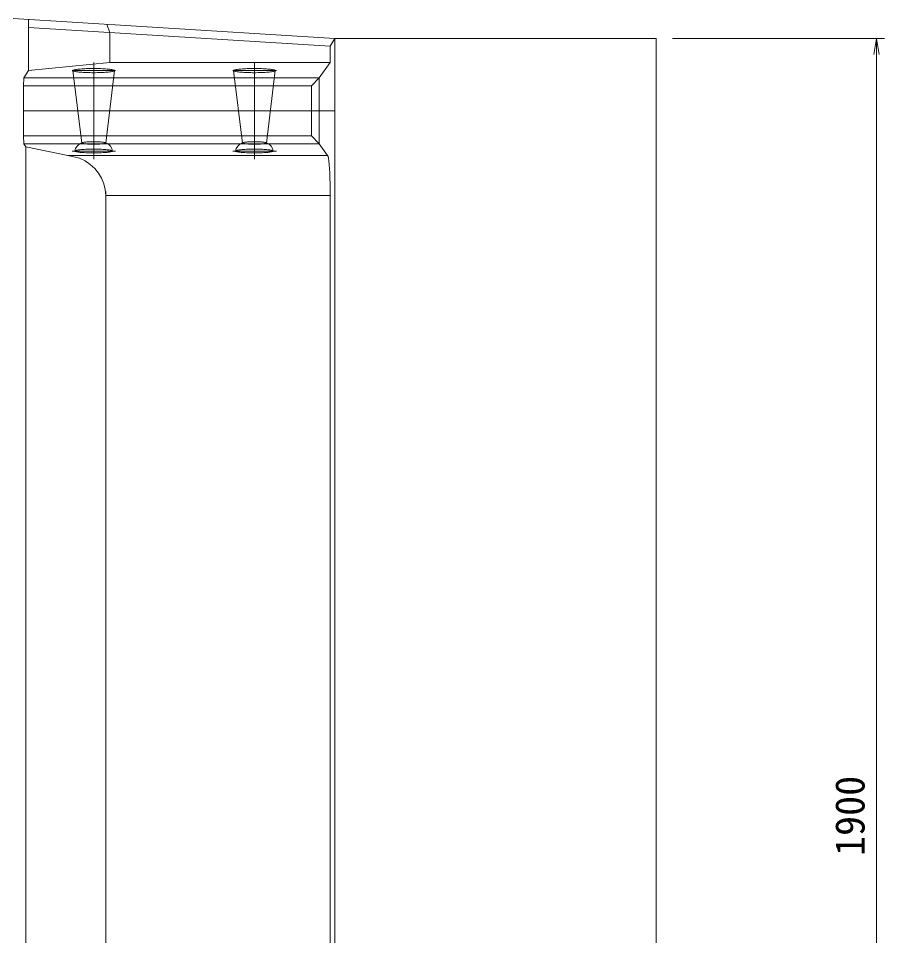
# Model space of a CAD drawing. Units: millimetres on the paper. Extents: x 0 to 841, y 0 to 594.
# Drawn here: x 141 to 194.9, y 324.3 to 381.3 of the extents above; entities that cross this region are included whole.
import ezdxf
from ezdxf.enums import TextEntityAlignment as Align

# ---------------------------------------------------------------- set-up
doc = ezdxf.new("R2010")
doc.units = ezdxf.units.MM
for name, color, linetype, lineweight in [('D-STR-DIM（寸法）', 7, 'Continuous', 18), ('D-STR-STR1（構造物）', 7, 'Continuous', 18), ('D-STR（構造物外形線）', 1, 'Continuous', 18)]:
    doc.layers.add(name, color=color, linetype=linetype, lineweight=lineweight)
doc.styles.add('ＭＳ ゴシック', font='')
doc.styles.get('ＭＳ ゴシック').set_extended_font_data('MS Gothic')

msp = doc.modelspace()

# ---------------------------------------------------------------- linework, layer by layer
at = {"layer": 'D-STR-DIM（寸法）'}
for p, q in [((181.677, 380.089), (194.886, 380.089)), ((194.22, 379.089), (194.386, 380.089)), ((194.386, 380.089), (194.553, 379.089)), ((194.386, 380.089), (194.386, 379.089)), ((194.386, 379.089), (194.386, 286.089))]:
    msp.add_line(p, q, dxfattribs=at)
at = {"layer": 'D-STR-STR1（構造物）'}
for p, q in [((146.677, 378.589), (141.614, 378.089)), ((145.677, 372.589), (145.677, 378.589)), ((146.677, 378.589), (160.391, 378.589)), ((155.677, 372.589), (155.677, 378.589)), ((159.709, 377.633), (160.391, 378.589)), ((141.33, 377.633), (141.614, 378.089)), ((144.343, 378.089), (147.041, 378.089)), ((144.377, 378.089), (144.382, 378.1)), ((144.377, 378.089), (144.93, 373.582)), ((144.382, 378.077), (144.377, 378.089)), ((144.382, 378.1), (144.397, 378.111)), ((144.397, 378.066), (144.382, 378.077)), ((144.397, 378.111), (144.421, 378.122)), ((144.421, 378.055), (144.397, 378.066)), ((144.421, 378.122), (144.455, 378.133)), ((144.455, 378.044), (144.421, 378.055)), ((144.455, 378.133), (144.499, 378.143)), ((144.499, 378.034), (144.455, 378.044)), ((144.499, 378.143), (144.551, 378.153)), ((144.551, 378.024), (144.499, 378.034)), ((144.551, 378.153), (144.612, 378.163)), ((144.612, 378.014), (144.551, 378.024)), ((144.612, 378.163), (144.681, 378.172)), ((144.681, 378.005), (144.612, 378.014)), ((144.681, 378.172), (144.758, 378.18)), ((144.758, 377.997), (144.681, 378.005)), ((144.758, 378.18), (144.841, 378.188)), ((144.841, 377.989), (144.758, 377.997)), ((144.841, 378.188), (144.931, 378.195)), ((144.931, 377.983), (144.841, 377.989)), ((144.931, 378.195), (145.027, 378.201)), ((145.027, 377.977), (144.931, 377.983)), ((145.027, 378.201), (145.127, 378.206)), ((145.127, 377.971), (145.027, 377.977)), ((145.127, 378.206), (145.232, 378.21)), ((145.232, 377.967), (145.127, 377.971)), ((145.232, 378.21), (145.34, 378.214)), ((145.34, 377.964), (145.232, 377.967)), ((145.34, 378.214), (145.451, 378.216)), ((145.451, 377.961), (145.34, 377.964)), ((145.451, 378.216), (145.564, 378.217)), ((145.564, 377.96), (145.451, 377.961)), ((145.564, 378.217), (145.677, 378.218)), ((145.677, 377.959), (145.564, 377.96)), ((145.677, 378.218), (145.79, 378.217)), ((145.79, 377.96), (145.677, 377.959)), ((145.79, 378.217), (145.903, 378.216)), ((145.903, 377.961), (145.79, 377.96)), ((145.903, 378.216), (146.013, 378.214)), ((146.013, 377.964), (145.903, 377.961)), ((146.013, 378.214), (146.121, 378.21)), ((146.121, 377.967), (146.013, 377.964)), ((146.121, 378.21), (146.226, 378.206)), ((146.226, 377.971), (146.121, 377.967)), ((146.226, 378.206), (146.327, 378.201)), ((146.327, 377.977), (146.226, 377.971)), ((146.327, 378.201), (146.422, 378.195)), ((146.422, 377.983), (146.327, 377.977)), ((146.422, 378.195), (146.512, 378.188)), ((146.512, 377.989), (146.422, 377.983)), ((146.977, 378.089), (146.424, 373.582)), ((146.512, 378.188), (146.596, 378.18)), ((146.596, 377.997), (146.512, 377.989)), ((146.596, 378.18), (146.673, 378.172)), ((146.673, 378.005), (146.596, 377.997)), ((146.673, 378.172), (146.742, 378.163)), ((146.742, 378.014), (146.673, 378.005)), ((146.742, 378.163), (146.803, 378.153)), ((146.803, 378.024), (146.742, 378.014)), ((146.803, 378.153), (146.855, 378.143)), ((146.855, 378.034), (146.803, 378.024)), ((146.855, 378.143), (146.898, 378.133)), ((146.898, 378.044), (146.855, 378.034)), ((146.898, 378.133), (146.933, 378.122)), ((146.933, 378.055), (146.898, 378.044)), ((146.933, 378.122), (146.957, 378.111)), ((146.957, 378.066), (146.933, 378.055)), ((146.957, 378.111), (146.972, 378.1)), ((146.972, 378.077), (146.957, 378.066)), ((146.972, 378.1), (146.977, 378.089)), ((146.977, 378.089), (146.972, 378.077)), ((154.343, 378.089), (157.041, 378.089)), ((154.377, 378.089), (154.382, 378.1)), ((154.377, 378.089), (154.93, 373.582)), ((154.382, 378.077), (154.377, 378.089)), ((154.382, 378.1), (154.397, 378.111)), ((154.397, 378.066), (154.382, 378.077)), ((154.397, 378.111), (154.421, 378.122)), ((154.421, 378.055), (154.397, 378.066)), ((154.421, 378.122), (154.455, 378.133)), ((154.455, 378.044), (154.421, 378.055)), ((154.455, 378.133), (154.499, 378.143)), ((154.499, 378.034), (154.455, 378.044)), ((154.499, 378.143), (154.551, 378.153)), ((154.551, 378.024), (154.499, 378.034)), ((154.551, 378.153), (154.612, 378.163)), ((154.612, 378.014), (154.551, 378.024)), ((154.612, 378.163), (154.681, 378.172)), ((154.681, 378.005), (154.612, 378.014)), ((154.681, 378.172), (154.758, 378.18)), ((154.758, 377.997), (154.681, 378.005)), ((154.758, 378.18), (154.841, 378.188)), ((154.841, 377.989), (154.758, 377.997)), ((154.841, 378.188), (154.931, 378.195)), ((154.931, 377.983), (154.841, 377.989)), ((154.931, 378.195), (155.027, 378.201)), ((155.027, 377.977), (154.931, 377.983)), ((155.027, 378.201), (155.127, 378.206)), ((155.127, 377.971), (155.027, 377.977)), ((155.127, 378.206), (155.232, 378.21)), ((155.232, 377.967), (155.127, 377.971)), ((155.232, 378.21), (155.34, 378.214)), ((155.34, 377.964), (155.232, 377.967)), ((155.34, 378.214), (155.451, 378.216)), ((155.451, 377.961), (155.34, 377.964)), ((155.451, 378.216), (155.564, 378.217)), ((155.564, 377.96), (155.451, 377.961)), ((155.564, 378.217), (155.677, 378.218)), ((155.677, 377.959), (155.564, 377.96)), ((155.677, 378.218), (155.79, 378.217)), ((155.79, 377.96), (155.677, 377.959)), ((155.79, 378.217), (155.903, 378.216)), ((155.903, 377.961), (155.79, 377.96)), ((155.903, 378.216), (156.013, 378.214)), ((156.013, 377.964), (155.903, 377.961)), ((156.013, 378.214), (156.121, 378.21)), ((156.121, 377.967), (156.013, 377.964)), ((156.121, 378.21), (156.226, 378.206)), ((156.226, 377.971), (156.121, 377.967)), ((156.226, 378.206), (156.327, 378.201)), ((156.327, 377.977), (156.226, 377.971)), ((156.327, 378.201), (156.422, 378.195)), ((156.422, 377.983), (156.327, 377.977)), ((156.422, 378.195), (156.512, 378.188)), ((156.512, 377.989), (156.422, 377.983)), ((156.977, 378.089), (156.424, 373.582)), ((156.512, 378.188), (156.596, 378.18)), ((156.596, 377.997), (156.512, 377.989)), ((156.596, 378.18), (156.673, 378.172)), ((156.673, 378.005), (156.596, 377.997)), ((156.673, 378.172), (156.742, 378.163)), ((156.742, 378.014), (156.673, 378.005)), ((156.742, 378.163), (156.803, 378.153)), ((156.803, 378.024), (156.742, 378.014)), ((156.803, 378.153), (156.855, 378.143)), ((156.855, 378.034), (156.803, 378.024)), ((156.855, 378.143), (156.898, 378.133)), ((156.898, 378.044), (156.855, 378.034)), ((156.898, 378.133), (156.933, 378.122)), ((156.933, 378.055), (156.898, 378.044)), ((156.933, 378.122), (156.957, 378.111)), ((156.957, 378.066), (156.933, 378.055)), ((156.957, 378.111), (156.972, 378.1)), ((156.972, 378.077), (156.957, 378.066)), ((156.972, 378.1), (156.977, 378.089)), ((156.977, 378.089), (156.972, 378.077)), ((141.302, 377.139), (141.33, 377.633)), ((141.302, 377.139), (159.227, 377.139)), ((141.302, 377.139), (141.302, 374.039)), ((141.33, 377.633), (159.709, 377.633)), ((159.709, 377.633), (159.227, 377.139)), ((159.227, 377.139), (159.227, 374.039)), ((159.709, 377.633), (159.709, 373.544)), ((141.302, 375.589), (160.677, 375.589)), ((141.302, 374.039), (159.227, 374.039)), ((141.302, 374.039), (141.33, 373.544)), ((159.227, 374.039), (159.709, 373.544)), ((141.33, 373.544), (159.709, 373.544)), ((141.33, 373.544), (141.458, 373.338)), ((144.063, 372.813), (141.458, 373.338)), ((144.502, 373.089), (144.506, 373.099)), ((144.506, 373.099), (144.52, 373.109)), ((144.52, 373.109), (144.542, 373.119)), ((144.542, 373.119), (144.573, 373.129)), ((144.573, 373.129), (144.612, 373.138)), ((144.612, 373.138), (144.659, 373.147)), ((144.659, 373.147), (144.714, 373.156)), ((144.714, 373.156), (144.777, 373.164)), ((144.777, 373.164), (144.846, 373.171)), ((144.846, 373.171), (144.922, 373.178)), ((144.922, 373.178), (145.003, 373.184)), ((144.927, 373.589), (144.93, 373.595)), ((144.93, 373.582), (144.927, 373.589)), ((144.93, 373.595), (144.938, 373.602)), ((144.938, 373.576), (144.93, 373.582)), ((144.938, 373.602), (144.952, 373.608)), ((144.952, 373.569), (144.938, 373.576)), ((144.952, 373.608), (144.972, 373.614)), ((144.972, 373.563), (144.952, 373.569)), ((144.972, 373.614), (144.997, 373.62)), ((144.997, 373.557), (144.972, 373.563)), ((144.997, 373.62), (145.027, 373.626)), ((145.027, 373.551), (144.997, 373.557)), ((145.003, 373.184), (145.089, 373.19)), ((145.027, 373.626), (145.062, 373.631)), ((145.062, 373.546), (145.027, 373.551)), ((145.062, 373.631), (145.102, 373.637)), ((145.102, 373.541), (145.062, 373.546)), ((145.089, 373.19), (145.18, 373.195)), ((145.102, 373.637), (145.147, 373.641)), ((145.147, 373.536), (145.102, 373.541)), ((145.147, 373.641), (145.195, 373.646)), ((145.195, 373.531), (145.147, 373.536)), ((145.18, 373.195), (145.275, 373.198)), ((145.195, 373.646), (145.247, 373.65)), ((145.247, 373.527), (145.195, 373.531)), ((145.247, 373.65), (145.302, 373.653)), ((145.302, 373.524), (145.247, 373.527)), ((145.275, 373.198), (145.373, 373.201)), ((145.302, 373.653), (145.36, 373.656)), ((145.36, 373.521), (145.302, 373.524)), ((145.36, 373.656), (145.42, 373.659)), ((145.42, 373.518), (145.36, 373.521)), ((145.373, 373.201), (145.473, 373.204)), ((145.42, 373.659), (145.483, 373.661)), ((145.483, 373.516), (145.42, 373.518)), ((145.473, 373.204), (145.574, 373.205)), ((145.483, 373.661), (145.547, 373.662)), ((145.547, 373.515), (145.483, 373.516)), ((145.547, 373.662), (145.611, 373.663)), ((145.611, 373.514), (145.547, 373.515)), ((145.574, 373.205), (145.677, 373.205)), ((145.611, 373.663), (145.677, 373.663)), ((145.677, 373.514), (145.611, 373.514)), ((145.677, 373.663), (145.742, 373.663)), ((145.742, 373.514), (145.677, 373.514)), ((145.677, 373.205), (145.779, 373.205)), ((145.742, 373.663), (145.807, 373.662)), ((145.807, 373.515), (145.742, 373.514)), ((145.779, 373.205), (145.881, 373.204)), ((145.807, 373.662), (145.871, 373.661)), ((145.871, 373.516), (145.807, 373.515)), ((145.871, 373.661), (145.933, 373.659)), ((145.933, 373.518), (145.871, 373.516)), ((145.881, 373.204), (145.981, 373.201)), ((145.933, 373.659), (145.994, 373.656)), ((145.994, 373.521), (145.933, 373.518)), ((145.981, 373.201), (146.079, 373.198)), ((145.994, 373.656), (146.052, 373.653)), ((146.052, 373.524), (145.994, 373.521)), ((146.052, 373.653), (146.107, 373.65)), ((146.107, 373.527), (146.052, 373.524)), ((146.079, 373.198), (146.173, 373.195)), ((146.107, 373.65), (146.159, 373.646)), ((146.159, 373.531), (146.107, 373.527)), ((146.159, 373.646), (146.207, 373.641)), ((146.207, 373.536), (146.159, 373.531)), ((146.173, 373.195), (146.264, 373.19)), ((146.207, 373.641), (146.251, 373.637)), ((146.251, 373.541), (146.207, 373.536)), ((146.251, 373.637), (146.291, 373.631)), ((146.291, 373.546), (146.251, 373.541)), ((146.264, 373.19), (146.351, 373.184)), ((146.291, 373.631), (146.326, 373.626)), ((146.326, 373.551), (146.291, 373.546)), ((146.326, 373.626), (146.357, 373.62)), ((146.357, 373.557), (146.326, 373.551)), ((146.351, 373.184), (146.432, 373.178)), ((146.357, 373.62), (146.382, 373.614)), ((146.382, 373.563), (146.357, 373.557)), ((146.382, 373.614), (146.401, 373.608)), ((146.401, 373.569), (146.382, 373.563)), ((146.401, 373.608), (146.415, 373.602)), ((146.415, 373.576), (146.401, 373.569)), ((146.415, 373.602), (146.424, 373.595)), ((146.424, 373.582), (146.415, 373.576)), ((146.424, 373.595), (146.427, 373.589)), ((146.427, 373.589), (146.424, 373.582)), ((146.432, 373.178), (146.508, 373.171)), ((146.508, 373.171), (146.577, 373.164)), ((146.577, 373.164), (146.639, 373.156)), ((146.639, 373.156), (146.694, 373.147)), ((146.694, 373.147), (146.742, 373.138)), ((146.742, 373.138), (146.781, 373.129)), ((146.781, 373.129), (146.812, 373.119)), ((146.812, 373.119), (146.834, 373.109)), ((146.834, 373.109), (146.847, 373.099)), ((146.847, 373.099), (146.852, 373.089)), ((154.502, 373.089), (154.506, 373.099)), ((154.506, 373.099), (154.52, 373.109)), ((154.52, 373.109), (154.542, 373.119)), ((154.542, 373.119), (154.573, 373.129)), ((154.573, 373.129), (154.612, 373.138)), ((154.612, 373.138), (154.659, 373.147)), ((154.659, 373.147), (154.714, 373.156)), ((154.714, 373.156), (154.777, 373.164)), ((154.777, 373.164), (154.846, 373.171)), ((154.846, 373.171), (154.922, 373.178)), ((154.922, 373.178), (155.003, 373.184)), ((154.927, 373.589), (154.93, 373.595)), ((154.93, 373.582), (154.927, 373.589)), ((154.93, 373.595), (154.938, 373.602)), ((154.938, 373.576), (154.93, 373.582)), ((154.938, 373.602), (154.952, 373.608)), ((154.952, 373.569), (154.938, 373.576)), ((154.952, 373.608), (154.972, 373.614)), ((154.972, 373.563), (154.952, 373.569)), ((154.972, 373.614), (154.997, 373.62)), ((154.997, 373.557), (154.972, 373.563)), ((154.997, 373.62), (155.027, 373.626)), ((155.027, 373.551), (154.997, 373.557)), ((155.003, 373.184), (155.089, 373.19)), ((155.027, 373.626), (155.062, 373.631)), ((155.062, 373.546), (155.027, 373.551)), ((155.062, 373.631), (155.102, 373.637)), ((155.102, 373.541), (155.062, 373.546)), ((155.089, 373.19), (155.18, 373.195)), ((155.102, 373.637), (155.147, 373.641)), ((155.147, 373.536), (155.102, 373.541)), ((155.147, 373.641), (155.195, 373.646)), ((155.195, 373.531), (155.147, 373.536)), ((155.18, 373.195), (155.275, 373.198)), ((155.195, 373.646), (155.247, 373.65)), ((155.247, 373.527), (155.195, 373.531)), ((155.247, 373.65), (155.302, 373.653)), ((155.302, 373.524), (155.247, 373.527)), ((155.275, 373.198), (155.373, 373.201)), ((155.302, 373.653), (155.36, 373.656)), ((155.36, 373.521), (155.302, 373.524)), ((155.36, 373.656), (155.42, 373.659)), ((155.42, 373.518), (155.36, 373.521)), ((155.373, 373.201), (155.473, 373.204)), ((155.42, 373.659), (155.483, 373.661)), ((155.483, 373.516), (155.42, 373.518)), ((155.473, 373.204), (155.574, 373.205)), ((155.483, 373.661), (155.547, 373.662)), ((155.547, 373.515), (155.483, 373.516)), ((155.547, 373.662), (155.611, 373.663)), ((155.611, 373.514), (155.547, 373.515)), ((155.574, 373.205), (155.677, 373.205)), ((155.611, 373.663), (155.677, 373.663)), ((155.677, 373.514), (155.611, 373.514)), ((155.677, 373.663), (155.742, 373.663)), ((155.742, 373.514), (155.677, 373.514)), ((155.677, 373.205), (155.779, 373.205)), ((155.742, 373.663), (155.807, 373.662)), ((155.807, 373.515), (155.742, 373.514)), ((155.779, 373.205), (155.881, 373.204)), ((155.807, 373.662), (155.871, 373.661)), ((155.871, 373.516), (155.807, 373.515)), ((155.871, 373.661), (155.933, 373.659)), ((155.933, 373.518), (155.871, 373.516)), ((155.881, 373.204), (155.981, 373.201)), ((155.933, 373.659), (155.994, 373.656)), ((155.994, 373.521), (155.933, 373.518)), ((155.981, 373.201), (156.079, 373.198)), ((155.994, 373.656), (156.052, 373.653)), ((156.052, 373.524), (155.994, 373.521)), ((156.052, 373.653), (156.107, 373.65)), ((156.107, 373.527), (156.052, 373.524)), ((156.079, 373.198), (156.173, 373.195)), ((156.107, 373.65), (156.159, 373.646)), ((156.159, 373.531), (156.107, 373.527)), ((156.159, 373.646), (156.207, 373.641)), ((156.207, 373.536), (156.159, 373.531)), ((156.173, 373.195), (156.264, 373.19)), ((156.207, 373.641), (156.251, 373.637)), ((156.251, 373.541), (156.207, 373.536)), ((156.251, 373.637), (156.291, 373.631)), ((156.291, 373.546), (156.251, 373.541)), ((156.264, 373.19), (156.351, 373.184)), ((156.291, 373.631), (156.326, 373.626)), ((156.326, 373.551), (156.291, 373.546)), ((156.326, 373.626), (156.357, 373.62)), ((156.357, 373.557), (156.326, 373.551)), ((156.351, 373.184), (156.432, 373.178)), ((156.357, 373.62), (156.382, 373.614)), ((156.382, 373.563), (156.357, 373.557)), ((156.382, 373.614), (156.401, 373.608)), ((156.401, 373.569), (156.382, 373.563)), ((156.401, 373.608), (156.415, 373.602)), ((156.415, 373.576), (156.401, 373.569)), ((156.415, 373.602), (156.424, 373.595)), ((156.424, 373.582), (156.415, 373.576)), ((156.424, 373.595), (156.427, 373.589)), ((156.427, 373.589), (156.424, 373.582)), ((156.432, 373.178), (156.508, 373.171)), ((156.508, 373.171), (156.577, 373.164)), ((156.577, 373.164), (156.639, 373.156)), ((156.639, 373.156), (156.694, 373.147)), ((156.694, 373.147), (156.742, 373.138)), ((156.742, 373.138), (156.781, 373.129)), ((156.781, 373.129), (156.812, 373.119)), ((156.812, 373.119), (156.834, 373.109)), ((156.834, 373.109), (156.847, 373.099)), ((156.847, 373.099), (156.852, 373.089)), ((160.23, 372.813), (159.709, 373.544)), ((144.063, 372.813), (160.23, 372.813)), ((144.063, 372.813), (144.79, 372.634)), ((144.343, 373.089), (147.041, 373.089)), ((144.506, 373.078), (144.502, 373.089)), ((144.52, 373.068), (144.506, 373.078)), ((144.542, 373.058), (144.52, 373.068)), ((144.573, 373.049), (144.542, 373.058)), ((144.612, 373.039), (144.573, 373.049)), ((144.659, 373.03), (144.612, 373.039)), ((144.714, 373.021), (144.659, 373.03)), ((144.777, 373.013), (144.714, 373.021)), ((144.846, 373.006), (144.777, 373.013)), ((144.79, 372.634), (145.139, 372.468)), ((144.922, 372.999), (144.846, 373.006)), ((145.003, 372.993), (144.922, 372.999)), ((145.089, 372.987), (145.003, 372.993)), ((145.18, 372.983), (145.089, 372.987)), ((145.275, 372.979), (145.18, 372.983)), ((145.373, 372.976), (145.275, 372.979)), ((145.473, 372.973), (145.373, 372.976)), ((145.574, 372.972), (145.473, 372.973)), ((145.677, 372.972), (145.574, 372.972)), ((145.779, 372.972), (145.677, 372.972)), ((145.881, 372.973), (145.779, 372.972)), ((145.981, 372.976), (145.881, 372.973)), ((146.079, 372.979), (145.981, 372.976)), ((146.173, 372.983), (146.079, 372.979)), ((146.264, 372.987), (146.173, 372.983)), ((146.351, 372.993), (146.264, 372.987)), ((146.432, 372.999), (146.351, 372.993)), ((146.508, 373.006), (146.432, 372.999)), ((146.577, 373.013), (146.508, 373.006)), ((146.639, 373.021), (146.577, 373.013)), ((146.694, 373.03), (146.639, 373.021)), ((146.742, 373.039), (146.694, 373.03)), ((146.781, 373.049), (146.742, 373.039)), ((146.812, 373.058), (146.781, 373.049)), ((146.834, 373.068), (146.812, 373.058)), ((146.847, 373.078), (146.834, 373.068)), ((146.852, 373.089), (146.847, 373.078)), ((154.343, 373.089), (157.041, 373.089)), ((154.506, 373.078), (154.502, 373.089)), ((154.52, 373.068), (154.506, 373.078)), ((154.542, 373.058), (154.52, 373.068)), ((154.573, 373.049), (154.542, 373.058)), ((154.612, 373.039), (154.573, 373.049)), ((154.659, 373.03), (154.612, 373.039)), ((154.714, 373.021), (154.659, 373.03)), ((154.777, 373.013), (154.714, 373.021)), ((154.846, 373.006), (154.777, 373.013)), ((154.922, 372.999), (154.846, 373.006)), ((155.003, 372.993), (154.922, 372.999)), ((155.089, 372.987), (155.003, 372.993)), ((155.18, 372.983), (155.089, 372.987)), ((155.275, 372.979), (155.18, 372.983)), ((155.373, 372.976), (155.275, 372.979)), ((155.473, 372.973), (155.373, 372.976)), ((155.574, 372.972), (155.473, 372.973)), ((155.677, 372.972), (155.574, 372.972)), ((155.779, 372.972), (155.677, 372.972)), ((155.881, 372.973), (155.779, 372.972)), ((155.981, 372.976), (155.881, 372.973)), ((156.079, 372.979), (155.981, 372.976)), ((156.173, 372.983), (156.079, 372.979)), ((156.264, 372.987), (156.173, 372.983)), ((156.351, 372.993), (156.264, 372.987)), ((156.432, 372.999), (156.351, 372.993)), ((156.508, 373.006), (156.432, 372.999)), ((156.577, 373.013), (156.508, 373.006)), ((156.639, 373.021), (156.577, 373.013)), ((156.694, 373.03), (156.639, 373.021)), ((156.742, 373.039), (156.694, 373.03)), ((156.781, 373.049), (156.742, 373.039)), ((156.812, 373.058), (156.781, 373.049)), ((156.834, 373.068), (156.812, 373.058)), ((156.847, 373.078), (156.834, 373.068)), ((156.852, 373.089), (156.847, 373.078)), ((160.256, 372.75), (160.23, 372.813)), ((160.281, 372.634), (160.256, 372.75)), ((160.305, 372.469), (160.281, 372.634))]:
    msp.add_line(p, q, dxfattribs=at)
for centre, start, end in [((145.126, 372.992), 109.2598, 171.2444), ((146.228, 372.992), 8.7556, 70.7402), ((155.126, 372.992), 109.2598, 171.2444), ((156.228, 372.992), 8.7556, 70.7402)]:
    msp.add_arc(centre, 0.631, start, end, dxfattribs=at)
at = {"layer": 'D-STR（構造物外形線）'}
for p, q in [((140.677, 381.339), (160.677, 380.089)), ((141.614, 378.089), (141.614, 381.28)), ((160.391, 379.605), (141.614, 380.779)), ((146.677, 380.447), (146.497, 380.975)), ((146.677, 378.589), (146.677, 380.447)), ((160.391, 379.605), (160.677, 380.089)), ((160.677, 380.089), (160.677, 285.089)), ((160.677, 380.089), (180.677, 380.089)), ((180.677, 380.089), (180.677, 285.089)), ((160.391, 378.589), (160.391, 379.605)), ((141.458, 291.839), (141.458, 373.338)), ((145.139, 372.468), (145.458, 372.257)), ((145.458, 372.257), (145.74, 372.003)), ((145.74, 372.003), (145.98, 371.713)), ((160.326, 372.257), (160.305, 372.469)), ((160.345, 372.003), (160.326, 372.257)), ((160.361, 371.713), (160.345, 372.003)), ((145.98, 371.713), (146.172, 371.393)), ((146.172, 371.393), (146.313, 371.05)), ((160.374, 371.394), (160.361, 371.713)), ((160.383, 371.051), (160.374, 371.394)), ((146.313, 371.05), (146.398, 370.692)), ((160.389, 370.692), (160.383, 371.051)), ((146.398, 370.692), (146.427, 370.326)), ((146.427, 370.576), (146.427, 294.601)), ((160.391, 370.326), (146.427, 370.326)), ((160.391, 370.326), (160.389, 370.692)), ((160.391, 370.326), (160.391, 294.851))]:
    msp.add_line(p, q, dxfattribs=at)

# ---------------------------------------------------------------- texts
at = {"layer": 'D-STR-DIM（寸法）', "style": 'ＭＳ ゴシック'}
msp.add_text('1900', height=1.833, rotation=90, dxfattribs=at).set_placement((194.186, 329.245), align=Align.BOTTOM_LEFT)

doc.saveas('drawing.dxf')
